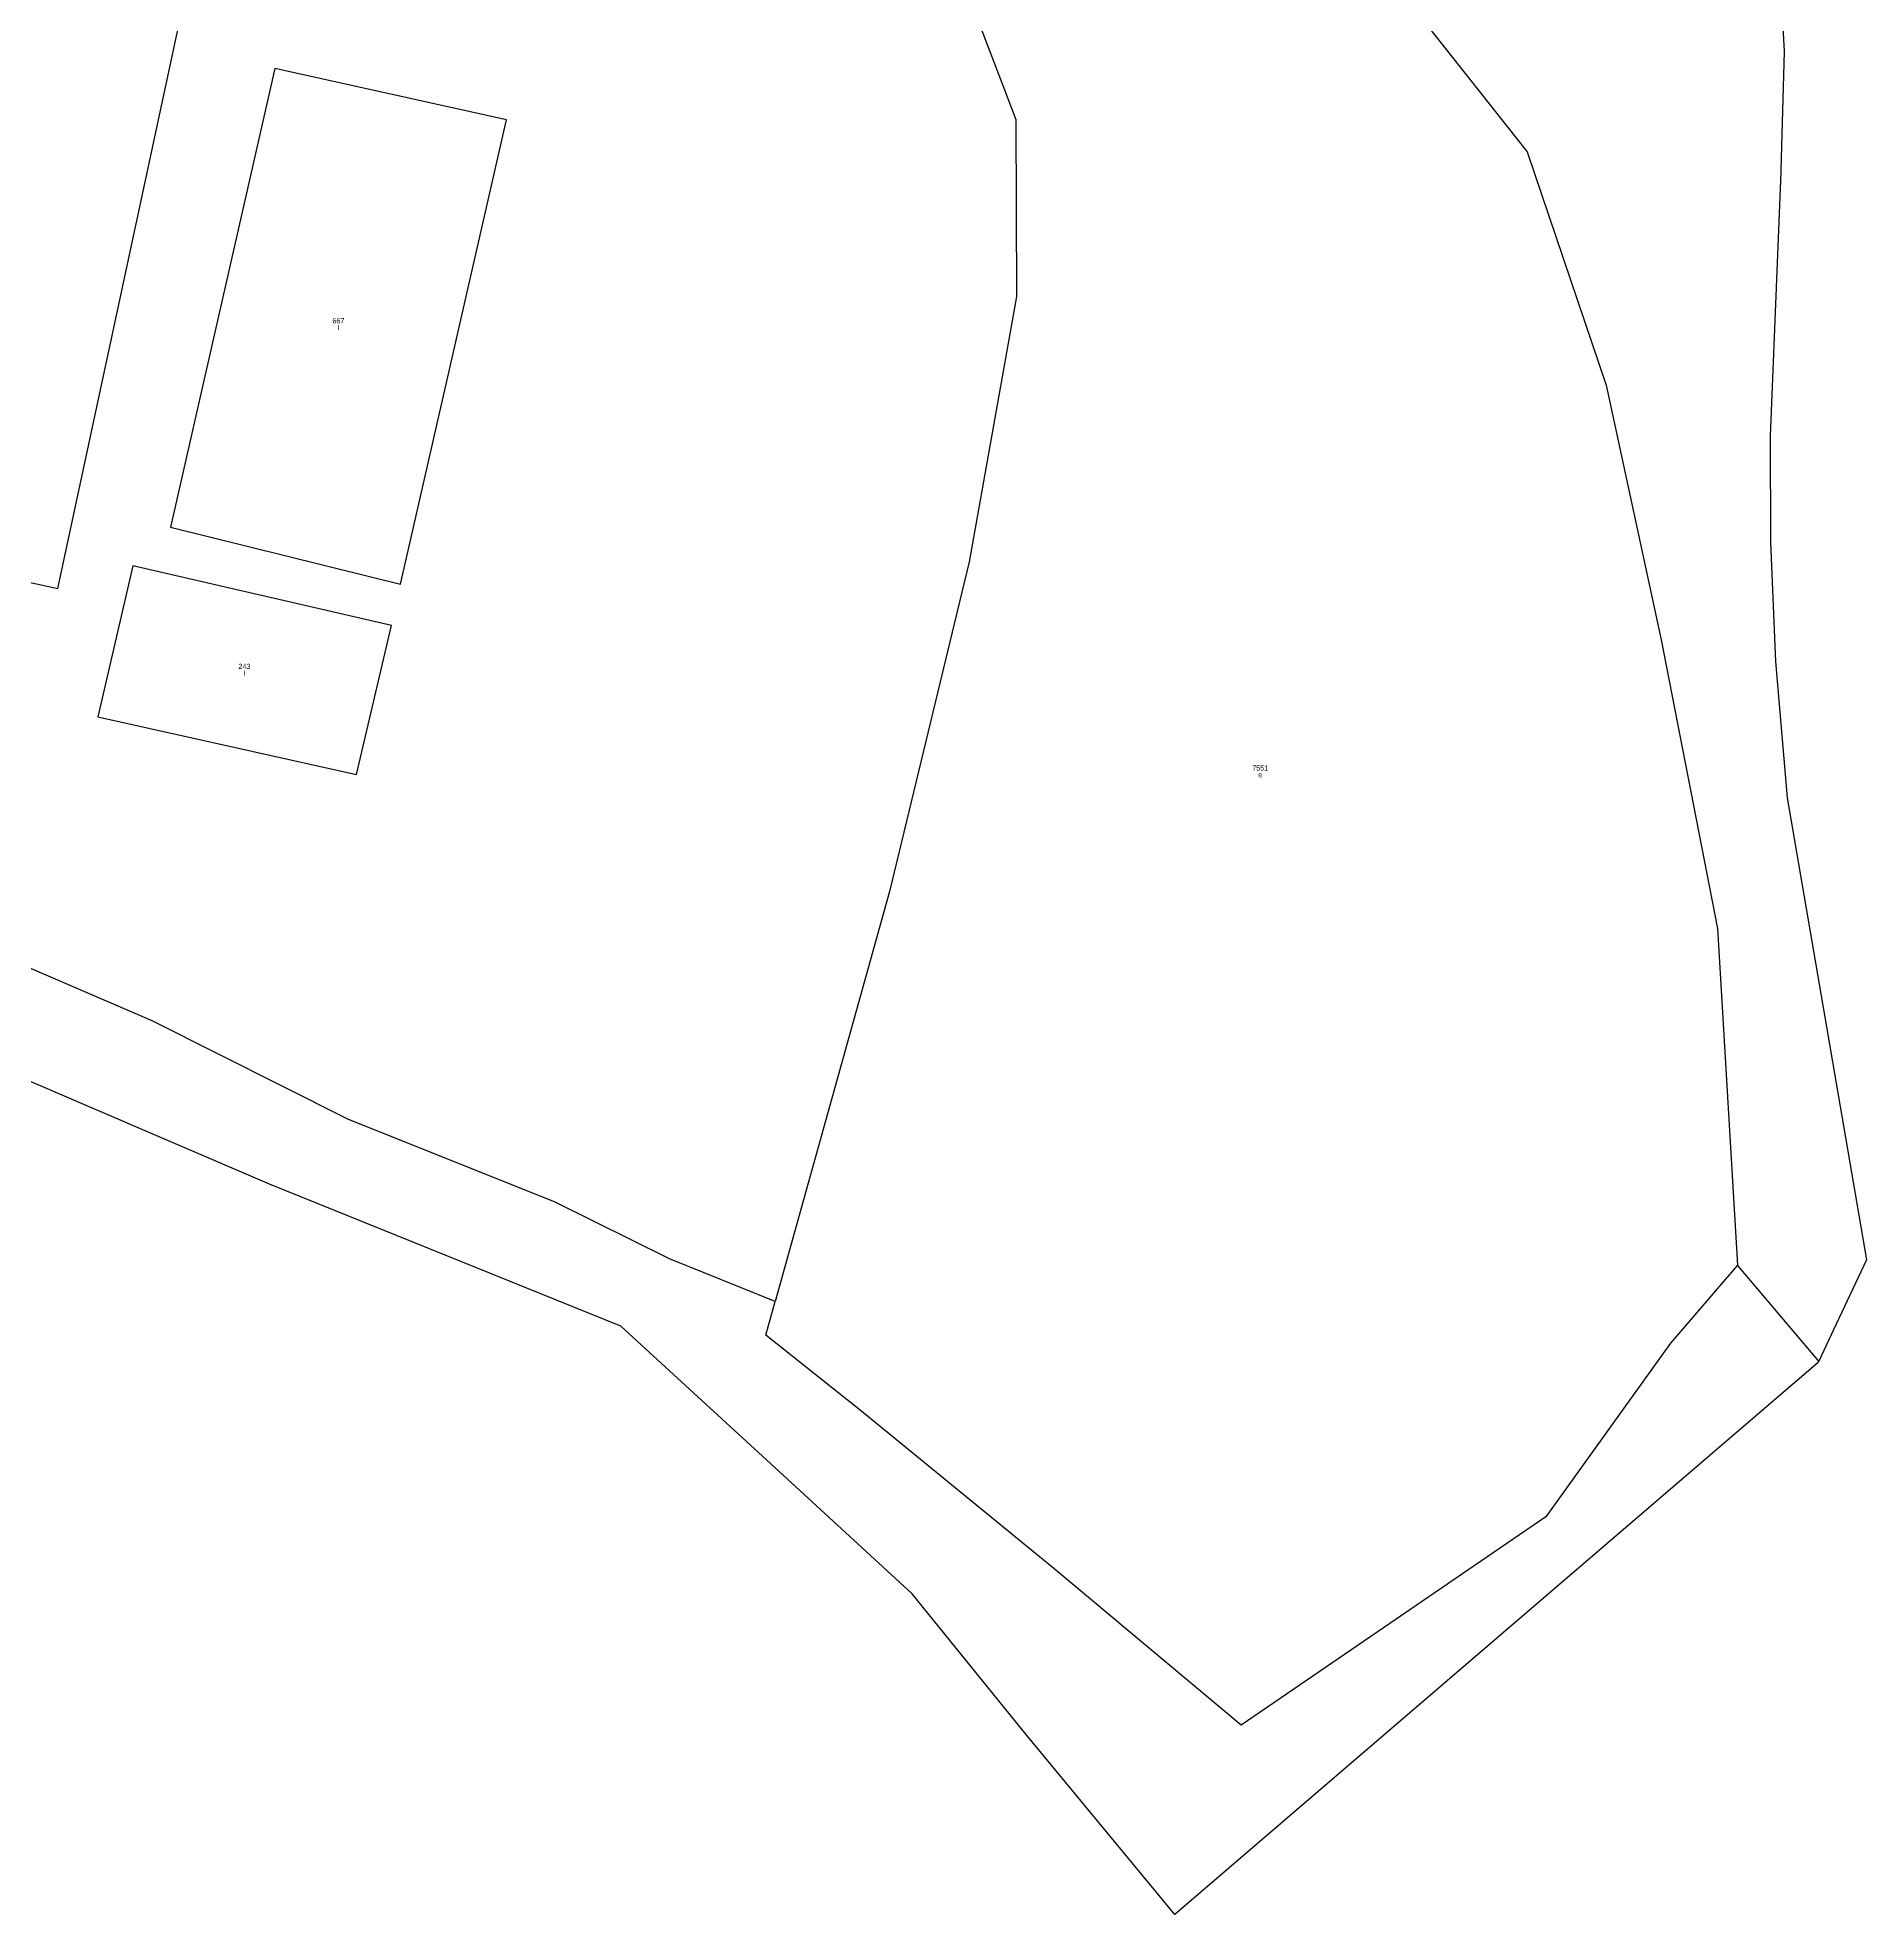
# Model space of a CAD drawing. Header units: metres. Extents: x 482697 to 483361, y 4630109 to 4630616.
# Drawn here: x 483129.9 to 483271, y 4630109 to 4630253.8 of the extents above; entities that cross this region are included whole.
import ezdxf
from ezdxf.enums import TextEntityAlignment as Align

# ---------------------------------------------------------------- set-up
doc = ezdxf.new("R2010")
doc.units = ezdxf.units.M

msp = doc.modelspace()

# ---------------------------------------------------------------- linework, layer by layer
at = {"layer": 'PG-LI'}
for p, q in [((483267.2845, 4630151.684), (483261, 4630159.08)), ((483186.05, 4630153.68), (483186.77, 4630156.29))]:
    msp.add_line(p, q, dxfattribs=at)
for points in [[(483193.68, 4630284.72), (483203.13, 4630288.58), (483231.02, 4630262.37), (483244.78, 4630244.95), (483250.88, 4630226.96), (483255.11, 4630207.31), (483259.46, 4630185.06), (483261, 4630159.08)], [(483193.68, 4630284.72), (483198.12, 4630266.39), (483205.34, 4630247.46), (483205.39, 4630233.81), (483201.73, 4630213.34), (483195.6, 4630187.91), (483186.77, 4630156.29)], [(483062.94, 4630274.25), (483053.09, 4630228.39), (483131.44, 4630211.28), (483141.29, 4630257.14), (483062.94, 4630274.25)], [(483157.86, 4630211.62), (483166.06, 4630247.43), (483148.19, 4630251.38), (483140.14, 4630216.02), (483157.86, 4630211.62)], [(483186.77, 4630156.29), (483178.62, 4630159.58), (483169.76, 4630163.96), (483153.87, 4630170.31), (483138.72, 4630177.93), (483122.69, 4630184.81), (483105.2, 4630195.73), (483087.01, 4630202.06), (483067.97, 4630213.98), (483051.75, 4630218.48), (483042.93, 4630223.83)], [(483134.52, 4630201.37), (483154.48, 4630196.94), (483157.19, 4630208.42), (483137.23, 4630213.03), (483134.52, 4630201.37)], [(483261, 4630159.08), (483255.85, 4630153.06), (483246.22, 4630139.66), (483222.72, 4630123.6), (483208.28, 4630135.68), (483193.32, 4630147.89), (483186.05, 4630153.68)]]:
    msp.add_lwpolyline(points, dxfattribs=at)
at = {"layer": 'PG-LP'}
msp.add_line((483267.2845, 4630151.684), (483267.2335, 4630151.5755), dxfattribs=at)
for points in [[(483267.2335, 4630151.5755), (483217.593, 4630108.9965), (483206.103, 4630122.8965), (483197.353, 4630133.737), (483186.113, 4630144.057), (483174.863, 4630154.387), (483161.313, 4630159.857), (483147.7735, 4630165.327), (483133.2535, 4630171.5575), (483118.7435, 4630177.7875), (483104.6735, 4630184.6475), (483090.6035, 4630191.5175), (483070.1135, 4630202.898), (483049.6335, 4630214.288), (482991.9935, 4630249.3685), (482969.454, 4630269.509), (482946.904, 4630289.649), (482927.114, 4630301.549), (482907.334, 4630313.4595), (482888.024, 4630334.3295), (482868.7245, 4630355.1995), (482861.2045, 4630363.9695)], [(483259.5225, 4630350.31), (483258.0025, 4630344.488), (483256.995, 4630338.556), (483256.5085, 4630332.558), (483256.4885, 4630331.9365), (483256.547, 4630326.541), (483257.1095, 4630320.55), (483261.871, 4630285.7695), (483264.1485, 4630261.1335), (483264.6105, 4630252.694), (483264.3555, 4630243.5365), (483264.345, 4630243.395), (483263.527, 4630223.041), (483263.5555, 4630214.8565), (483263.941, 4630205.6505), (483264.8425, 4630195.135), (483270.9565, 4630159.4865), (483268.4235, 4630154.1045), (483267.2845, 4630151.684)]]:
    msp.add_lwpolyline(points, dxfattribs=at)

# ---------------------------------------------------------------- texts
at = {"layer": 'PG-AA'}
for s, p in [('I', (483153.08, 4630231.61)), ('I', (483145.83, 4630204.95)), ('e', (483224.19, 4630197.11))]:
    msp.add_text(s, height=0.4, dxfattribs=at).set_placement(p, align=Align.TOP_CENTER)
at = {"layer": 'PG-AS'}
for s, p in [('667', (483153.08, 4630231.61)), ('243', (483145.83, 4630204.95)), ('7551', (483224.19, 4630197.11))]:
    msp.add_text(s, height=0.4, dxfattribs=at).set_placement(p, align=Align.BOTTOM_CENTER)

doc.saveas('drawing.dxf')
